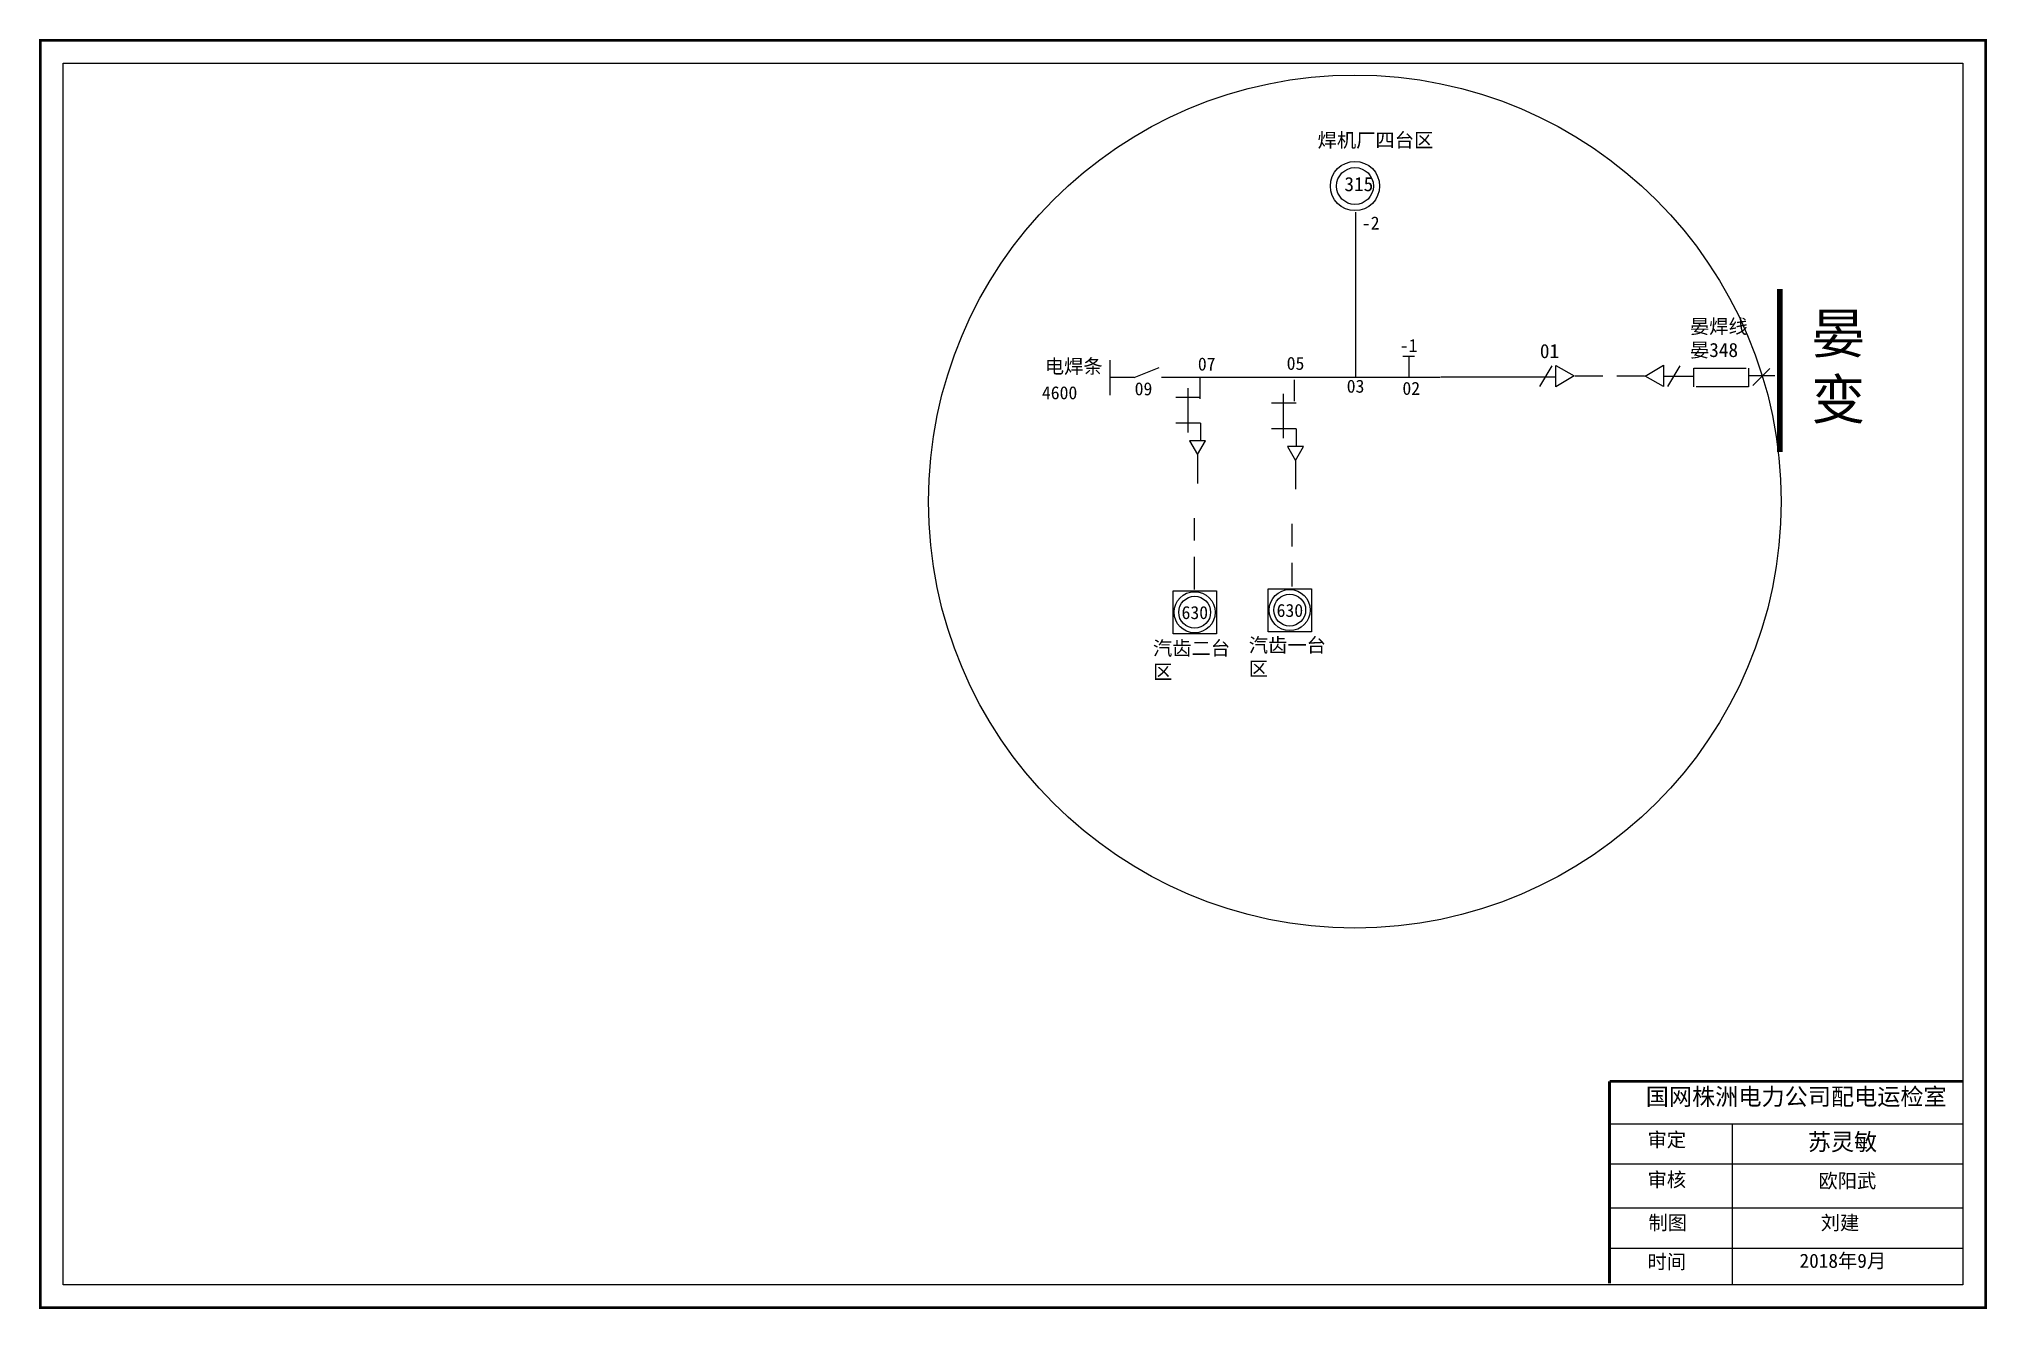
# Model space of a CAD drawing. Extents: x 0 to 344, y -1 to 224.
import ezdxf

# ---------------------------------------------------------------- set-up
doc = ezdxf.new("R2010")
doc.units = 0
doc.header["$LTSCALE"] = 0.774411
doc.linetypes.add('ACAD_ISO02W100', pattern=[15, 12, -3])
doc.linetypes.add('DASHED2', pattern=[9.525, 6.35, -3.175])
doc.layers.get('0').update_dxf_attribs({"linetype": 'CONTINUOUS'})
doc.layers.add('Layer2', color=1, linetype='CONTINUOUS')
doc.styles.get("Standard").update_dxf_attribs({"font": '', "height": 2.5})
doc.styles.add('字体', font='', dxfattribs={"height": 2.5})
doc.styles.get('Standard').set_extended_font_data('SimSun')
doc.styles.get('字体').set_extended_font_data('KaiTi_GB2312')

msp = doc.modelspace()

# ---------------------------------------------------------------- linework, layer by layer
at = {"linetype": 'Continuous'}
for p, q in [((232.49, 164.04), (232.49, 193.24)), ((267.12, 166.04), (264.93, 162.42)), ((267.85, 162.32), (267.85, 166.09)), ((267.85, 166.09), (271.09, 164.28)), ((283.61, 164.22), (286.84, 166.17)), ((286.84, 166.17), (286.84, 162.41)), ((289.75, 166.03), (287.56, 162.4)), ((302.66, 162.61), (305.65, 165.61)), ((204.88, 163.98), (204.88, 160.22)), ((221.58, 163.57), (221.58, 159.8)), ((267.82, 164.03), (247.47, 164.03)), ((271.09, 164.28), (267.85, 162.32)), ((286.84, 162.41), (283.61, 164.22)), ((292.21, 164.16), (286.95, 164.16)), ((204.47, 150.58), (204.47, 145.27)), ((221.78, 149.55), (221.78, 144.24)), ((203.85, 139.16), (203.85, 135.18)), ((221.16, 138.13), (221.16, 134.14)), ((203.85, 132.3), (203.85, 126.51)), ((221.16, 131.27), (221.16, 127.06)), ((277.35, 32.1), (339.71, 32.1)), ((298.99, 32.09), (298.99, 3.76)), ((277.35, 25), (339.71, 25)), ((277.35, 17.25), (339.71, 17.25)), ((277.35, 10.14), (339.71, 10.14))]:
    msp.add_line(p, q, dxfattribs=at)
for p, q in [((189.04, 160.88), (189.04, 167.08)), ((193.27, 163.98), (197.71, 165.74)), ((193.27, 163.98), (189.04, 163.98))]:
    msp.add_line(p, q)
at = {"color": 0, "linetype": 'Continuous'}
for p, q in [((242.86, 167.72), (240.78, 167.72)), ((241.88, 164.01), (241.88, 167.72)), ((247.37, 163.99), (198.1, 163.99)), ((202.73, 162.13), (202.73, 154.28)), ((205, 160.48), (200.66, 160.48)), ((221.91, 159.45), (217.56, 159.45)), ((219.63, 161.1), (219.63, 153.25)), ((205, 155.93), (200.66, 155.93)), ((205, 155.93), (205, 152.83)), ((221.91, 154.9), (217.56, 154.9)), ((221.91, 154.9), (221.91, 151.8))]:
    msp.add_line(p, q, dxfattribs=at)
at = {"linetype": 'DASHED2'}
msp.add_line((283.52, 164.26), (270.95, 164.26), dxfattribs=at)
at = {"linetype": 'ACAD_ISO02W100'}
msp.add_line((301.91, 164.33), (306.58, 164.33), dxfattribs=at)
at = {"linetype": 'Continuous', "const_width": 0.5}
msp.add_lwpolyline([(-0.15, 223.58), (343.83, 223.58), (343.83, -0.39), (-0.15, -0.39)], close=True, dxfattribs=at)
at = {"linetype": 'Continuous'}
msp.add_lwpolyline([(3.9, 219.53), (339.78, 219.53), (339.78, 3.66), (3.9, 3.66)], close=True, dxfattribs=at)
for points, const_width in [([(307.45, 150.84), (307.43, 179.66)], 1), ([(277.31, 39.61), (277.31, 3.88)], 0.5), ([(277.35, 39.61), (339.71, 39.61)], 0.5)]:
    msp.add_lwpolyline(points, dxfattribs=dict(at, const_width=const_width))
at = {"linetype": 'ACAD_ISO02W100'}
msp.add_lwpolyline([(292.22, 162.33), (292.22, 165.67), (301.91, 165.67), (301.91, 162.33)], close=True, dxfattribs=at)
for points in [[(204.45, 150.36), (205.87, 152.81), (203.04, 152.81)], [(221.77, 149.32), (223.19, 151.78), (220.35, 151.78)]]:
    msp.add_lwpolyline(points, close=True)
at = {"color": 0}
for points in [[(200.16, 126.29), (207.84, 126.29), (207.84, 118.68), (200.16, 118.68)], [(216.97, 126.67), (224.65, 126.67), (224.65, 119.06), (216.97, 119.06)]]:
    msp.add_lwpolyline(points, close=True, dxfattribs=at)
at = {"color": 1, "linetype": 'Continuous'}
msp.add_circle((232.28, 142.08), 75.38, dxfattribs=at)
at = {"linetype": 'Continuous'}
for radius in [4.35, 3.26]:
    msp.add_circle((232.31, 197.84), radius, dxfattribs=at)
at = {"color": 0}
for centre, radius in [((203.96, 122.51), 3.63), ((203.96, 122.51), 2.82), ((220.77, 122.89), 3.63), ((220.77, 122.89), 2.82)]:
    msp.add_circle(centre, radius, dxfattribs=at)

# ---------------------------------------------------------------- texts
at = {"char_height": 2.5, "attachment_point": 1, "style": '字体'}
for s, insert, width in [('焊机厂四台区', (225.7, 207.19), 20.6079), ('汽齿二台区', (196.59, 117.4), 15.5299), ('汽齿一台区', (213.53, 117.94), 14.9937)]:
    msp.add_mtext(s, dxfattribs=dict(at, insert=insert, width=width))
at = {"linetype": 'Continuous', "attachment_point": 1, "style": '字体'}
for s, insert, char_height, width in [('315', (230.44, 199.43), 2.5, 4.0175), ('{\\fSimSun|b0|i0|c134|p2;晏\\f\uffbfﾬￌﾣﾤ_GB2312|b0|i0|c134|p49; \\P\\fSimSun|b0|i0|c134|p2;变}', (312.99, 175.31), 7, 46.6545), ('{\\fSimSun|b0|i0|c134|p2;晏焊线\\P晏348}', (291.54, 174.28), 2.5, 22.8827), ('{\\fSimSun|b0|i0|c134|p2;01}', (265.01, 169.92), 2.5, 22.8827), ('国网株洲电力公司配电运检室', (283.74, 38.4), 3, 82.0179), ('{\\fSimSun|b0|i0|c134|p2;苏灵敏}', (312.38, 30.41), 3, 23.4615)]:
    msp.add_mtext(s, dxfattribs=dict(at, insert=insert, char_height=char_height, width=width))
at = {"char_height": 2.3, "attachment_point": 1}
for s, insert, width in [('-2', (233.53, 192.45), 16.4292), ('07', (204.53, 167.53), 16.4292), ('05', (220.23, 167.65), 16.4292), ('4600', (176.95, 162.45), 28.2882), ('09', (193.35, 163.15), 16.4292), ('03', (230.85, 163.61), 16.4292), ('02', (240.7, 163.23), 16.4292)]:
    msp.add_mtext(s, dxfattribs=dict(at, insert=insert, width=width))
at = {"color": 0, "char_height": 2.3, "attachment_point": 1}
for s, insert, width in [('-1', (240.23, 170.8), 16.4292), ('630', (201.64, 123.6), 4.8377), ('630', (218.45, 123.98), 4.8377)]:
    msp.add_mtext(s, dxfattribs=dict(at, insert=insert, width=width))
at = {"linetype": 'Continuous', "char_height": 2.5, "width": 23.4615, "attachment_point": 1}
for s, insert in [('审定', (284.04, 30.54)), ('审核', (284.04, 23.48)), ('欧阳武', (314.26, 23.27)), ('制图', (284.2, 15.86)), ('刘建', (314.66, 15.86)), ('时间', (284.04, 8.97)), ('2018年9月', (310.92, 9.14))]:
    msp.add_mtext(s, dxfattribs=dict(at, insert=insert))
at = {"layer": 'Layer2', "color": 7, "linetype": 'Continuous', "insert": (177.46, 167.23), "char_height": 2.5, "width": 13.3517, "attachment_point": 1, "style": '字体'}
msp.add_mtext('电焊条', dxfattribs=at)

doc.saveas('drawing.dxf')
